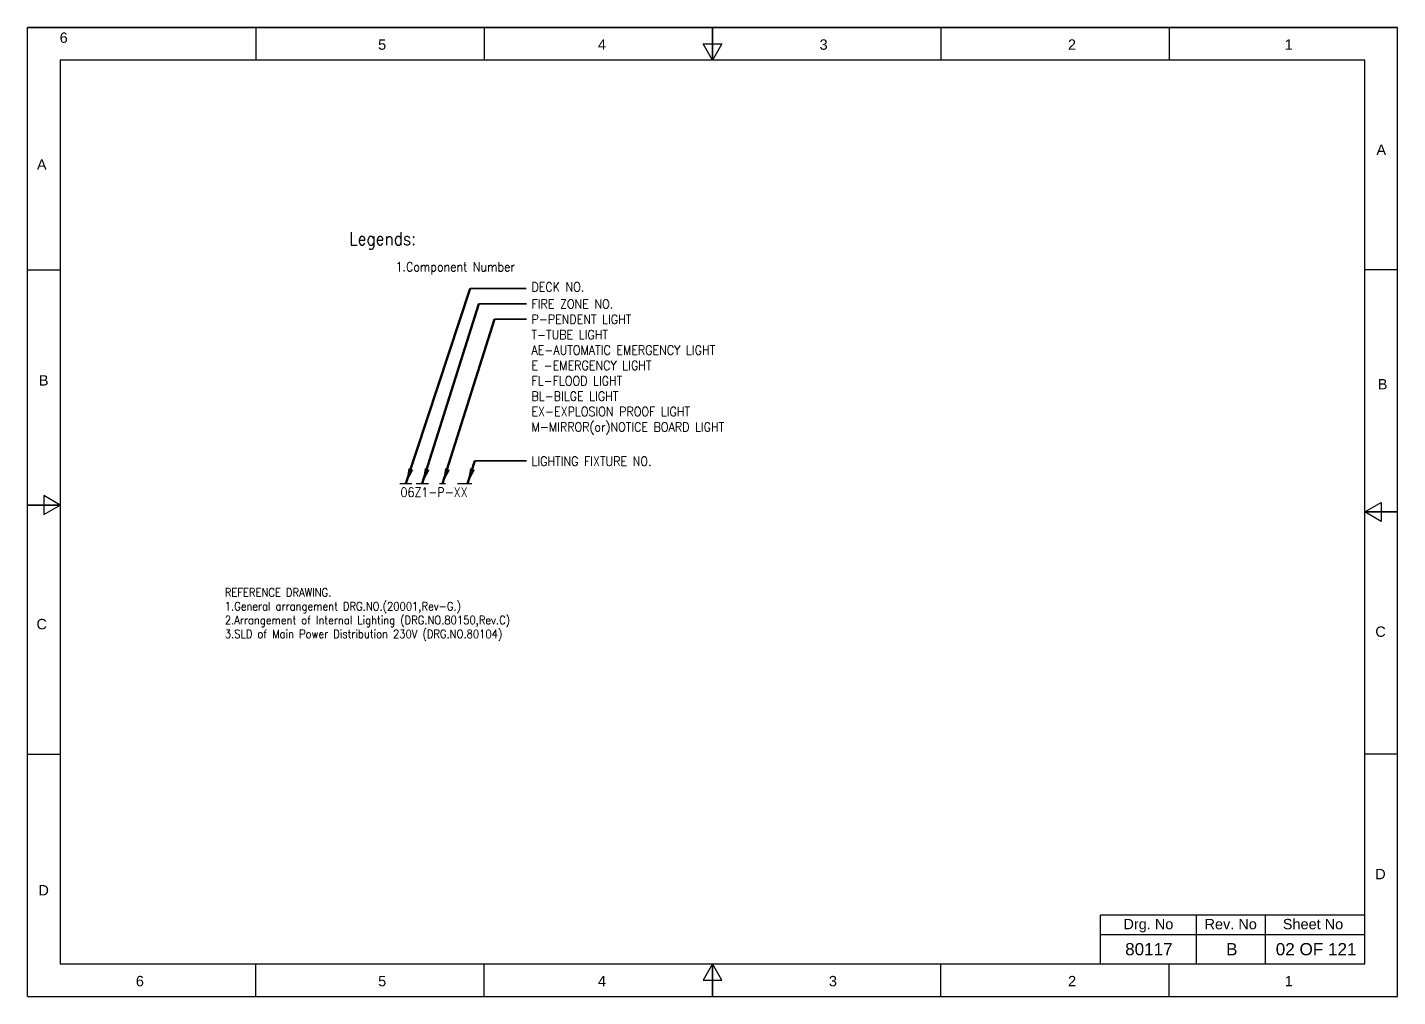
# Model space of a CAD drawing. Header units: inches. Extents: x -3311 to 1429, y -713 to 2436.
# Drawn here: x -2979.4 to -2682.4, y 2226.3 to 2436.3 of the extents above; entities that cross this region are included whole.
import ezdxf
from ezdxf.enums import TextEntityAlignment as Align

# ---------------------------------------------------------------- set-up
doc = ezdxf.new("R2010")
doc.units = ezdxf.units.IN
doc.linetypes.add('STP-025', pattern=[1.6, 1, -0.6])
for name, color, linetype, lineweight in [('CON-050', 3, 'Continuous', 50), ('ELEC_HID-025', 1, 'STP-025', 25), ('TXT-035', 2, 'Continuous', 35)]:
    doc.layers.add(name, color=color, linetype=linetype, lineweight=lineweight)
doc.styles.add('_NORMAL', font='arial.ttf')
doc.styles.add('ROMANS', font='simplex.shx', dxfattribs={"width": 0.88})
doc.styles.get("Standard").update_dxf_attribs({"font": 'arial.ttf'})

# ---------------------------------------------------------------- blocks, each defined once
blk = doc.blocks.new('fr')
at = {"color": 7, "linetype": 'Continuous'}
for p, q in [((33763.99, 4500.4), (33466.99, 4500.4)), ((33466.99, 4500.4), (33763.99, 4500.4)), ((33466.99, 4290.33), (33466.99, 4500.4)), ((33516.49, 4500.4), (33516.49, 4493.33)), ((33565.99, 4500.4), (33565.99, 4493.33)), ((33615.49, 4500.4), (33615.49, 4493.33)), ((33615.49, 4493.33), (33615.49, 4500.4)), ((33615.49, 4500.4), (33615.49, 4493.33)), ((33664.99, 4500.4), (33664.99, 4493.33)), ((33714.49, 4500.4), (33714.49, 4493.33)), ((33763.99, 4290.33), (33763.99, 4500.4)), ((33763.99, 4290.33), (33763.99, 4500.4)), ((33615.49, 4493.33), (33613.45, 4496.87)), ((33613.45, 4496.87), (33617.53, 4496.87)), ((33617.53, 4496.87), (33615.49, 4493.33)), ((33756.92, 4493.33), (33474.06, 4493.33)), ((33474.06, 4493.33), (33474.06, 4297.41)), ((33756.92, 4297.41), (33756.92, 4493.33)), ((33466.99, 4447.89), (33474.06, 4447.89)), ((33763.99, 4447.89), (33756.92, 4447.89)), ((33474.06, 4396.87), (33470.53, 4398.91)), ((33470.53, 4398.91), (33470.53, 4394.83)), ((33466.99, 4396.87), (33474.06, 4396.87)), ((33474.06, 4396.87), (33466.99, 4396.87)), ((33466.99, 4396.87), (33474.06, 4396.87)), ((33470.53, 4394.83), (33474.06, 4396.87)), ((33756.92, 4395.37), (33760.45, 4397.41)), ((33760.45, 4397.41), (33760.45, 4393.33)), ((33763.99, 4395.37), (33756.92, 4395.37)), ((33760.45, 4393.33), (33756.92, 4395.37)), ((33756.92, 4395.37), (33763.99, 4395.37)), ((33763.99, 4395.37), (33756.92, 4395.37)), ((33466.99, 4342.85), (33474.06, 4342.85)), ((33763.99, 4342.85), (33756.92, 4342.85)), ((33474.06, 4297.41), (33756.92, 4297.41)), ((33516.49, 4290.33), (33516.49, 4297.41)), ((33565.99, 4290.33), (33565.99, 4297.41)), ((33615.49, 4297.41), (33613.45, 4293.87)), ((33615.49, 4290.33), (33615.49, 4297.41)), ((33617.53, 4293.87), (33615.49, 4297.41)), ((33615.49, 4297.41), (33615.49, 4290.33)), ((33615.49, 4290.33), (33615.49, 4297.41)), ((33664.99, 4290.33), (33664.99, 4297.41)), ((33714.49, 4290.33), (33714.49, 4297.41)), ((33613.45, 4293.87), (33617.53, 4293.87)), ((33466.99, 4290.33), (33763.99, 4290.33)), ((33466.99, 4290.33), (33763.99, 4290.33))]:
    blk.add_line(p, q, dxfattribs=at)
at = {"color": 7, "style": '_NORMAL'}
for s, p in [('6', (33474.86, 4498.18)), ('5', (33543.88, 4496.68)), ('4', (33591.52, 4496.68)), ('3', (33639.57, 4496.68)), ('2', (33693.41, 4496.68)), ('1', (33740.39, 4496.68)), ('A', (33760.45, 4473.88)), ('A', (33470.1, 4470.68)), ('B', (33470.52, 4423.9)), ('B', (33760.74, 4423.06)), ('C', (33470.08, 4371.07)), ('C', (33760.29, 4369.44)), ('D', (33760.27, 4316.89)), ('D', (33470.51, 4313.39)), ('6', (33491.37, 4293.69)), ('5', (33543.89, 4293.69)), ('4', (33591.53, 4293.69)), ('3', (33641.59, 4293.69)), ('2', (33693.43, 4293.69)), ('1', (33740.41, 4293.69))]:
    blk.add_text(s, height=2.25, dxfattribs=at).set_placement(p, align=Align.MIDDLE_CENTER)

msp = doc.modelspace()

# ---------------------------------------------------------------- linework, layer by layer
for p, q in [((-2898.64, 2337.43, -0.03), (-2896.04, 2337.43, -0.03)), ((-2895.11, 2337.43, -0.03), (-2892.46, 2337.43, -0.03)), ((-2890.04, 2337.43, -0.03), (-2888.73, 2337.43, -0.03)), ((-2886.12, 2337.43, -0.03), (-2883.08, 2337.43, -0.03))]:
    msp.add_line(p, q)
at = {"color": 7, "linetype": 'Continuous'}
for p, q in [((-2689.46, 2243.92), (-2746.77, 2243.92)), ((-2746.77, 2233.32), (-2746.77, 2243.92)), ((-2726, 2233.32), (-2726, 2243.92)), ((-2710.99, 2233.32), (-2710.99, 2243.92)), ((-2746.77, 2239.74), (-2689.46, 2239.74))]:
    msp.add_line(p, q, dxfattribs=at)
at = {"layer": 'CON-050', "elevation": -0.03}
for points in [[(-2897.32, 2337.43), (-2883.41, 2379.76)], [(-2893.78, 2337.43), (-2881.52, 2376.43)], [(-2889.38, 2337.43), (-2878.16, 2373.11)], [(-2883.97, 2337.43), (-2882.43, 2342.35)]]:
    msp.add_lwpolyline(points, dxfattribs=at)
at = {"layer": 'CON-050'}
for points in [[(-2895.73, 2340.41, -0.03), (-2897.32, 2337.43, -0.03), (-2896.79, 2340.77, -0.03)], [(-2892.2, 2340.41, -0.03), (-2893.78, 2337.43, -0.03), (-2893.25, 2340.77, -0.03)], [(-2887.79, 2340.41, -0.03), (-2889.38, 2337.43, -0.03), (-2888.85, 2340.77, -0.03)], [(-2882.38, 2340.41, -0.03), (-2883.97, 2337.43, -0.03), (-2883.44, 2340.77, -0.03)]]:
    msp.add_solid(points, dxfattribs=at)
at = {"layer": 'TXT-035', "color": 3}
for p, q in [((-2883.41, 2379.76, -0.03), (-2871.24, 2379.76, -0.03)), ((-2881.52, 2376.43, -0.03), (-2871.23, 2376.43, -0.03)), ((-2878.16, 2373.11, -0.03), (-2871.23, 2373.11, -0.03)), ((-2882.43, 2342.35, -0.03), (-2871.23, 2342.35, -0.03))]:
    msp.add_line(p, q, dxfattribs=at)

# ---------------------------------------------------------------- block references
msp.add_blockref('fr', (-36446.37, -2064.08))

# ---------------------------------------------------------------- texts
at = {"color": 7}
for s, height, p in [('Drg. No', 2.246, (-2736.4, 2241.97)), ('Rev. No', 2.246, (-2718.56, 2241.97)), ('Sheet No', 2.246, (-2700.72, 2241.97)), ('80117', 2.653, (-2736.29, 2236.53)), ('B', 2.65, (-2718.32, 2236.53)), ('02 OF 121', 2.653, (-2700.04, 2236.53))]:
    msp.add_text(s, height=height, dxfattribs=at).set_placement(p, align=Align.MIDDLE_CENTER)
at = {"color": 7, "attachment_point": 1, "style": 'ROMANS'}
for s, width, gutter_width, heights, insert, char_height in [('DECK NO.', 2860.3176, 12.5, [0], (-2870.13, 2381.07, -0.03), 2), ('FIRE ZONE NO.', 5420.1212, 12.5, [0], (-2870.13, 2377.37, -0.03), 2), ('P-PENDENT LIGHT\\PT-TUBE LIGHT\\PAE-AUTOMATIC EMERGENCY LIGHT\\PE -EMERGENCY LIGHT\\PFL-FLOOD LIGHT\\PBL-BILGE LIGHT\\PEX-EXPLOSION PROOF LIGHT\\PM-MIRROR(or)NOTICE BOARD LIGHT', 1131.5989, 12.5, [6299.12], (-2870.13, 2374.05, -0.03), 2), ('LIGHTING FIXTURE NO.', 31.4803, 12.5, [0], (-2870.13, 2343.29, -0.03), 2), ('REFERENCE DRAWING.\\P1.General arrangement DRG.NO.(20001,Rev-G.)\\P2.Arrangement of Internal Lighting (DRG.NO.80150,Rev.C)\\P3.SLD of Main Power Distribution 230V (DRG.NO.80104) ', 70.8862, 62.5, [0], (-2936.59, 2314.76), 1.8)]:
    msp.add_mtext_dynamic_manual_height_columns(s, width=width, gutter_width=gutter_width, heights=heights, dxfattribs=dict(at, insert=insert, char_height=char_height))
at = {"layer": 'ELEC_HID-025', "linetype": 'ByBlock', "attachment_point": 1, "style": 'ROMANS'}
for s, width, insert, char_height in [('{\\C0;Legends:}', 21.6665, (-2909.6, 2391.93, -0.03), 2.8), ('{\\C7;1.Component Number}', 7215.6497, (-2899.58, 2385.43, -0.03), 2)]:
    msp.add_mtext_dynamic_manual_height_columns(s, width=width, gutter_width=12.5, heights=[0], dxfattribs=dict(at, insert=insert, char_height=char_height))
at = {"layer": 'TXT-035', "color": 7, "insert": (-2898.51, 2336.58, -0.03), "char_height": 2, "attachment_point": 1, "style": 'ROMANS'}
msp.add_mtext_dynamic_manual_height_columns('06Z1-P-XX', width=12.9267, gutter_width=12.5, heights=[0], dxfattribs=at)

doc.saveas('drawing.dxf')
